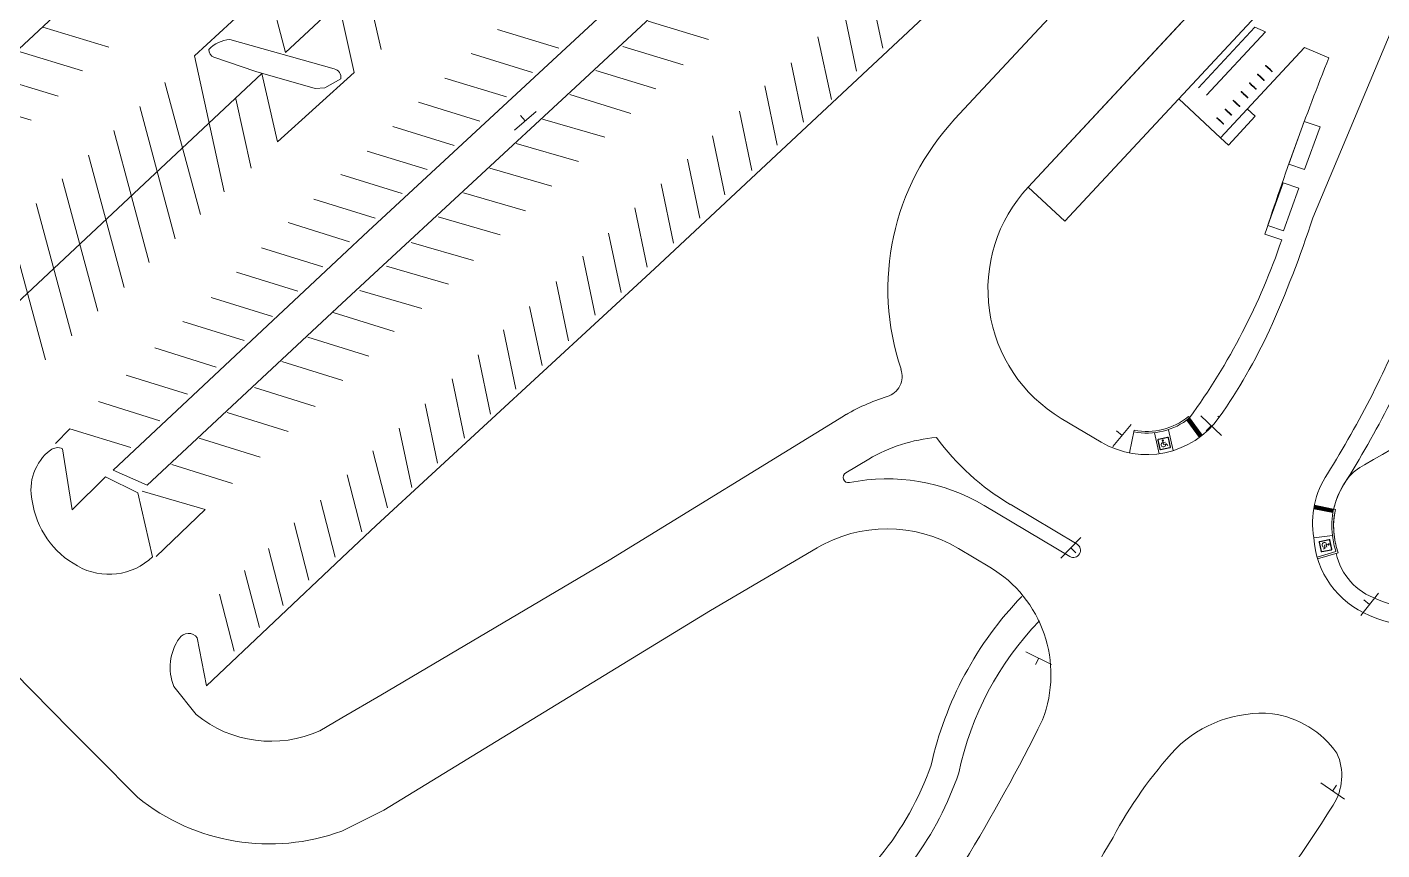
# Model space of a CAD drawing. Header units: feet. Extents: x 6763715 to 6770513, y 1886699 to 1891873.
# Drawn here: x 6765109.6 to 6765488.8, y 1888306.9 to 1888537.2 of the extents above; entities that cross this region are included whole.
import ezdxf

# ---------------------------------------------------------------- set-up
doc = ezdxf.new("R2010")
doc.units = ezdxf.units.FT
doc.header["$LTSCALE"] = 48
doc.header["$MEASUREMENT"] = 0
doc.layers.get('0').update_dxf_attribs({"lineweight": 0})
for name, color, linetype, lineweight in [('C-PKNG-STRP', 3, 'Continuous', 0), ('C-ROAD', 5, 'Continuous', 0), ('L-SITE', 32, 'Continuous', 5), ('L-SITE-WALK', 6, 'Continuous', 0)]:
    doc.layers.add(name, color=color, linetype=linetype, lineweight=lineweight)

# ---------------------------------------------------------------- blocks, each defined once
blk = doc.blocks.new('Campus_Base_Map_NEW$0$S1')
for points in [[(-0.0833, 0), (0.0833, 0)], [(0, 0), (0, -0.0417)]]:
    blk.add_lwpolyline(points)
blk = doc.blocks.new('Campus_Base_Map_NEW$0$Site Plan$0$HANDI')
for p, q in [((0, 0.079), (0, 0)), ((0, 0), (0.062, 0)), ((0.062, 0), (0.094, -0.039))]:
    blk.add_line(p, q)
blk.add_circle((0, 0.094), 0.015)
blk.add_arc((-0.006, -0.006), 0.0541, 90, 0)
blk = doc.blocks.new('Campus_Base_Map_NEW$0$handicap')
at = {"layer": 'C-PKNG-STRP'}
blk.add_line((563729.991, 157499.5), (563730.041, 157499.478), dxfattribs=at)
for points in [[(563729.849, 157499.398), (563730.056, 157499.316, 0.414214), (563730.074, 157499.324), (563730.156, 157499.53, 0.414214), (563730.148, 157499.548), (563729.942, 157499.63, 0.414214), (563729.924, 157499.622), (563729.842, 157499.416, 0.414214)], [(563729.852, 157499.404), (563730.059, 157499.322, 0.414214), (563730.068, 157499.326), (563730.149, 157499.533, 0.414214), (563730.146, 157499.542), (563729.939, 157499.624, 0.414214), (563729.93, 157499.62), (563729.848, 157499.413, 0.414214)]]:
    blk.add_lwpolyline(points, format="xyb", close=True, dxfattribs=at)
at = {"layer": 'C-PKNG-STRP', "rotation": 335.9749199039166}
blk.add_blockref('Campus_Base_Map_NEW$0$Site Plan$0$HANDI', (563729.975, 157499.464), dxfattribs=at)
blk = doc.blocks.new('BIKE RACK_3')
at = {"color": 0, "linetype": 'ByBlock', "lineweight": -2, "ltscale": 0.008}
for p, q in [((0.42, 1.61), (0.39, 1.61)), ((0.39, 1.57), (0.42, 1.57)), ((1.09, 1.61), (1.12, 1.61)), ((1.12, 1.57), (1.09, 1.57))]:
    blk.add_line(p, q, dxfattribs=at)
at = {"color": 0, "linetype": 'ByBlock', "lineweight": -2}
for p, q in [((0.9, 1.61), (0.61, 1.61)), ((0.61, 1.57), (0.9, 1.57))]:
    blk.add_line(p, q, dxfattribs=at)
at = {"color": 0, "linetype": 'ByBlock', "lineweight": -2, "ltscale": 0.008}
for centre, radius, start, end in [((0.39, 1.59), 0.019, 90, 270), ((1.12, 1.59), 0.0191, 270, 90)]:
    blk.add_arc(centre, radius, start, end, dxfattribs=at)
at = {"color": 0, "linetype": 'ByBlock', "lineweight": -2, "ltscale": 20}
for start_param, end_param in [(4.712389, 6.283185), (0, 1.570796)]:
    blk.add_ellipse((0.42, 1.59), major_axis=(-0.0197, 0), ratio=0.965926, start_param=start_param, end_param=end_param, dxfattribs=at)
at = {"color": 0, "linetype": 'ByBlock', "lineweight": -2}
for start_param, end_param in [(0, 1.570796), (4.712389, 6.283185)]:
    blk.add_ellipse((1.09, 1.59), major_axis=(0.0197, 0), ratio=0.965926, start_param=start_param, end_param=end_param, dxfattribs=at)
for points in [[(0.61, 1.61), (0.42, 1.61)], [(0.42, 1.57), (0.61, 1.57)], [(1.09, 1.61), (0.9, 1.61)], [(0.9, 1.57), (1.09, 1.57)]]:
    blk.add_open_spline(points, degree=1, dxfattribs=at)
blk = doc.blocks.new('BIKE RACK_4')
at = {"color": 0, "linetype": 'ByBlock', "lineweight": -2, "ltscale": 0.008}
for p, q in [((0.42, 1.61), (0.39, 1.61)), ((0.39, 1.57), (0.42, 1.57)), ((1.09, 1.61), (1.12, 1.61)), ((1.12, 1.57), (1.09, 1.57))]:
    blk.add_line(p, q, dxfattribs=at)
at = {"color": 0, "linetype": 'ByBlock', "lineweight": -2}
for p, q in [((0.9, 1.61), (0.61, 1.61)), ((0.61, 1.57), (0.9, 1.57))]:
    blk.add_line(p, q, dxfattribs=at)
at = {"color": 0, "linetype": 'ByBlock', "lineweight": -2, "ltscale": 0.008}
for centre, radius, start, end in [((0.39, 1.59), 0.019, 90, 270), ((1.12, 1.59), 0.0191, 270, 90)]:
    blk.add_arc(centre, radius, start, end, dxfattribs=at)
at = {"color": 0, "linetype": 'ByBlock', "lineweight": -2, "ltscale": 20}
for start_param, end_param in [(4.712389, 6.283185), (0, 1.570796)]:
    blk.add_ellipse((0.42, 1.59), major_axis=(-0.0197, 0), ratio=0.965926, start_param=start_param, end_param=end_param, dxfattribs=at)
at = {"color": 0, "linetype": 'ByBlock', "lineweight": -2}
for start_param, end_param in [(0, 1.570796), (4.712389, 6.283185)]:
    blk.add_ellipse((1.09, 1.59), major_axis=(0.0197, 0), ratio=0.965926, start_param=start_param, end_param=end_param, dxfattribs=at)
for points in [[(0.61, 1.61), (0.42, 1.61)], [(0.42, 1.57), (0.61, 1.57)], [(1.09, 1.61), (0.9, 1.61)], [(0.9, 1.57), (1.09, 1.57)]]:
    blk.add_open_spline(points, degree=1, dxfattribs=at)
blk = doc.blocks.new('BIKE RACK_9')
at = {"color": 0, "linetype": 'ByBlock', "lineweight": -2, "ltscale": 0.008}
for p, q in [((0.42, 1.61), (0.39, 1.61)), ((0.39, 1.57), (0.42, 1.57)), ((1.09, 1.61), (1.12, 1.61)), ((1.12, 1.57), (1.09, 1.57))]:
    blk.add_line(p, q, dxfattribs=at)
at = {"color": 0, "linetype": 'ByBlock', "lineweight": -2}
for p, q in [((0.9, 1.61), (0.61, 1.61)), ((0.61, 1.57), (0.9, 1.57))]:
    blk.add_line(p, q, dxfattribs=at)
at = {"color": 0, "linetype": 'ByBlock', "lineweight": -2, "ltscale": 0.008}
for centre, radius, start, end in [((0.39, 1.59), 0.019, 90, 270), ((1.12, 1.59), 0.0191, 270, 90)]:
    blk.add_arc(centre, radius, start, end, dxfattribs=at)
at = {"color": 0, "linetype": 'ByBlock', "lineweight": -2, "ltscale": 20}
for start_param, end_param in [(4.712389, 6.283185), (0, 1.570796)]:
    blk.add_ellipse((0.42, 1.59), major_axis=(-0.0197, 0), ratio=0.965926, start_param=start_param, end_param=end_param, dxfattribs=at)
at = {"color": 0, "linetype": 'ByBlock', "lineweight": -2}
for start_param, end_param in [(0, 1.570796), (4.712389, 6.283185)]:
    blk.add_ellipse((1.09, 1.59), major_axis=(0.0197, 0), ratio=0.965926, start_param=start_param, end_param=end_param, dxfattribs=at)
for points in [[(0.61, 1.61), (0.42, 1.61)], [(0.42, 1.57), (0.61, 1.57)], [(1.09, 1.61), (0.9, 1.61)], [(0.9, 1.57), (1.09, 1.57)]]:
    blk.add_open_spline(points, degree=1, dxfattribs=at)
blk = doc.blocks.new('BIKE RACK_11')
at = {"color": 0, "linetype": 'ByBlock', "lineweight": -2, "ltscale": 0.008}
for p, q in [((0.42, 1.61), (0.39, 1.61)), ((0.39, 1.57), (0.42, 1.57)), ((1.09, 1.61), (1.12, 1.61)), ((1.12, 1.57), (1.09, 1.57))]:
    blk.add_line(p, q, dxfattribs=at)
at = {"color": 0, "linetype": 'ByBlock', "lineweight": -2}
for p, q in [((0.9, 1.61), (0.61, 1.61)), ((0.61, 1.57), (0.9, 1.57))]:
    blk.add_line(p, q, dxfattribs=at)
at = {"color": 0, "linetype": 'ByBlock', "lineweight": -2, "ltscale": 0.008}
for centre, radius, start, end in [((0.39, 1.59), 0.019, 90, 270), ((1.12, 1.59), 0.0191, 270, 90)]:
    blk.add_arc(centre, radius, start, end, dxfattribs=at)
at = {"color": 0, "linetype": 'ByBlock', "lineweight": -2, "ltscale": 20}
for start_param, end_param in [(4.712389, 6.283185), (0, 1.570796)]:
    blk.add_ellipse((0.42, 1.59), major_axis=(-0.0197, 0), ratio=0.965926, start_param=start_param, end_param=end_param, dxfattribs=at)
at = {"color": 0, "linetype": 'ByBlock', "lineweight": -2}
for start_param, end_param in [(0, 1.570796), (4.712389, 6.283185)]:
    blk.add_ellipse((1.09, 1.59), major_axis=(0.0197, 0), ratio=0.965926, start_param=start_param, end_param=end_param, dxfattribs=at)
for points in [[(0.61, 1.61), (0.42, 1.61)], [(0.42, 1.57), (0.61, 1.57)], [(1.09, 1.61), (0.9, 1.61)], [(0.9, 1.57), (1.09, 1.57)]]:
    blk.add_open_spline(points, degree=1, dxfattribs=at)
blk = doc.blocks.new('BIKE RACK_12')
at = {"color": 0, "linetype": 'ByBlock', "lineweight": -2, "ltscale": 0.008}
for p, q in [((0.42, 1.61), (0.39, 1.61)), ((0.39, 1.57), (0.42, 1.57)), ((1.09, 1.61), (1.12, 1.61)), ((1.12, 1.57), (1.09, 1.57))]:
    blk.add_line(p, q, dxfattribs=at)
at = {"color": 0, "linetype": 'ByBlock', "lineweight": -2}
for p, q in [((0.9, 1.61), (0.61, 1.61)), ((0.61, 1.57), (0.9, 1.57))]:
    blk.add_line(p, q, dxfattribs=at)
at = {"color": 0, "linetype": 'ByBlock', "lineweight": -2, "ltscale": 0.008}
for centre, radius, start, end in [((0.39, 1.59), 0.019, 90, 270), ((1.12, 1.59), 0.0191, 270, 90)]:
    blk.add_arc(centre, radius, start, end, dxfattribs=at)
at = {"color": 0, "linetype": 'ByBlock', "lineweight": -2, "ltscale": 20}
for start_param, end_param in [(4.712389, 6.283185), (0, 1.570796)]:
    blk.add_ellipse((0.42, 1.59), major_axis=(-0.0197, 0), ratio=0.965926, start_param=start_param, end_param=end_param, dxfattribs=at)
at = {"color": 0, "linetype": 'ByBlock', "lineweight": -2}
for start_param, end_param in [(0, 1.570796), (4.712389, 6.283185)]:
    blk.add_ellipse((1.09, 1.59), major_axis=(0.0197, 0), ratio=0.965926, start_param=start_param, end_param=end_param, dxfattribs=at)
for points in [[(0.61, 1.61), (0.42, 1.61)], [(0.42, 1.57), (0.61, 1.57)], [(1.09, 1.61), (0.9, 1.61)], [(0.9, 1.57), (1.09, 1.57)]]:
    blk.add_open_spline(points, degree=1, dxfattribs=at)
blk = doc.blocks.new('BIKE RACK_16')
at = {"color": 0, "linetype": 'ByBlock', "lineweight": -2, "ltscale": 0.008}
for p, q in [((0.42, 1.61), (0.39, 1.61)), ((0.39, 1.57), (0.42, 1.57)), ((1.09, 1.61), (1.12, 1.61)), ((1.12, 1.57), (1.09, 1.57))]:
    blk.add_line(p, q, dxfattribs=at)
at = {"color": 0, "linetype": 'ByBlock', "lineweight": -2}
for p, q in [((0.9, 1.61), (0.61, 1.61)), ((0.61, 1.57), (0.9, 1.57))]:
    blk.add_line(p, q, dxfattribs=at)
at = {"color": 0, "linetype": 'ByBlock', "lineweight": -2, "ltscale": 0.008}
for centre, radius, start, end in [((0.39, 1.59), 0.019, 90, 270), ((1.12, 1.59), 0.0191, 270, 90)]:
    blk.add_arc(centre, radius, start, end, dxfattribs=at)
at = {"color": 0, "linetype": 'ByBlock', "lineweight": -2, "ltscale": 20}
for start_param, end_param in [(4.712389, 6.283185), (0, 1.570796)]:
    blk.add_ellipse((0.42, 1.59), major_axis=(-0.0197, 0), ratio=0.965926, start_param=start_param, end_param=end_param, dxfattribs=at)
at = {"color": 0, "linetype": 'ByBlock', "lineweight": -2}
for start_param, end_param in [(0, 1.570796), (4.712389, 6.283185)]:
    blk.add_ellipse((1.09, 1.59), major_axis=(0.0197, 0), ratio=0.965926, start_param=start_param, end_param=end_param, dxfattribs=at)
for points in [[(0.61, 1.61), (0.42, 1.61)], [(0.42, 1.57), (0.61, 1.57)], [(1.09, 1.61), (0.9, 1.61)], [(0.9, 1.57), (1.09, 1.57)]]:
    blk.add_open_spline(points, degree=1, dxfattribs=at)
blk = doc.blocks.new('BIKE RACK_17')
at = {"color": 0, "linetype": 'ByBlock', "lineweight": -2, "ltscale": 0.008}
for p, q in [((0.42, 1.61), (0.39, 1.61)), ((0.39, 1.57), (0.42, 1.57)), ((1.09, 1.61), (1.12, 1.61)), ((1.12, 1.57), (1.09, 1.57))]:
    blk.add_line(p, q, dxfattribs=at)
at = {"color": 0, "linetype": 'ByBlock', "lineweight": -2}
for p, q in [((0.9, 1.61), (0.61, 1.61)), ((0.61, 1.57), (0.9, 1.57))]:
    blk.add_line(p, q, dxfattribs=at)
at = {"color": 0, "linetype": 'ByBlock', "lineweight": -2, "ltscale": 0.008}
for centre, radius, start, end in [((0.39, 1.59), 0.019, 90, 270), ((1.12, 1.59), 0.0191, 270, 90)]:
    blk.add_arc(centre, radius, start, end, dxfattribs=at)
at = {"color": 0, "linetype": 'ByBlock', "lineweight": -2, "ltscale": 20}
for start_param, end_param in [(4.712389, 6.283185), (0, 1.570796)]:
    blk.add_ellipse((0.42, 1.59), major_axis=(-0.0197, 0), ratio=0.965926, start_param=start_param, end_param=end_param, dxfattribs=at)
at = {"color": 0, "linetype": 'ByBlock', "lineweight": -2}
for start_param, end_param in [(0, 1.570796), (4.712389, 6.283185)]:
    blk.add_ellipse((1.09, 1.59), major_axis=(0.0197, 0), ratio=0.965926, start_param=start_param, end_param=end_param, dxfattribs=at)
for points in [[(0.61, 1.61), (0.42, 1.61)], [(0.42, 1.57), (0.61, 1.57)], [(1.09, 1.61), (0.9, 1.61)], [(0.9, 1.57), (1.09, 1.57)]]:
    blk.add_open_spline(points, degree=1, dxfattribs=at)

msp = doc.modelspace()

# ---------------------------------------------------------------- linework, layer by layer
at = {"layer": 'C-PKNG-STRP'}
for points in [[(6765164.76, 1888491.08), (6765156.38, 1888529.17), (6765177.15, 1888548.28), (6765181.85, 1888530.05), (6765197.68, 1888544.79), (6765269.22, 1888611.35)], [(6765199.81, 1888569.53), (6765208.66, 1888530.91)], [(6765076.36, 1888453.08), (6765089.9, 1888467.02), (6765094.57, 1888448.67), (6765175.25, 1888524.16), (6765179.67, 1888505.05), (6765201.13, 1888524.44), (6765192.38, 1888563.66)], [(6765349.05, 1888531.3), (6765345.58, 1888547.87)], [(6765283.44, 1888538.87), (6765300.28, 1888533.67)], [(6765341.7, 1888524.82), (6765338.24, 1888541.39)], [(6765113.97, 1888537.17), (6765132.42, 1888531.59)], [(6765258.43, 1888531.27), (6765241.23, 1888536.55)], [(6765334.72, 1888516.95), (6765330.91, 1888534.43)], [(6765106.65, 1888530.56), (6765125.09, 1888524.98)], [(6765276.34, 1888531.79), (6765293.18, 1888526.58)], [(6765251.01, 1888524.52), (6765233.81, 1888529.8)], [(6765326.89, 1888510.58), (6765323.42, 1888527.15)], [(6765099.76, 1888523.47), (6765118.21, 1888517.89)], [(6765243.72, 1888517.65), (6765226.52, 1888522.93)], [(6765268.74, 1888525.08), (6765285.58, 1888519.87)], [(6765158.09, 1888484.7), (6765148.14, 1888521.71)], [(6765319.5, 1888504.15), (6765316.04, 1888520.72)], [(6765092.22, 1888516.73), (6765110.67, 1888511.14)], [(6765151.02, 1888477.96), (6765141.08, 1888514.97)], [(6765167.98, 1888517.15), (6765172.26, 1888497.74)], [(6765236.3, 1888510.9), (6765219.1, 1888516.18)], [(6765261.49, 1888518.34), (6765278.56, 1888513.01)], [(6765253.86, 1888511.45), (6765271.22, 1888506.4)], [(6765312.4, 1888497.06), (6765308.94, 1888513.63)], [(6765143.74, 1888471.26), (6765133.8, 1888508.27)], [(6765229.1, 1888504.08), (6765211.91, 1888509.35)], [(6765246.49, 1888504.62), (6765263.85, 1888499.57)], [(6765304.85, 1888490.22), (6765301.39, 1888506.79)], [(6765136.68, 1888464.35), (6765126.74, 1888501.36)], [(6765221.51, 1888497.32), (6765204.71, 1888502.44)], [(6765297.87, 1888483.67), (6765294.4, 1888500.24)], [(6765239.07, 1888497.7), (6765256.44, 1888492.65)], [(6765129.31, 1888457.69), (6765119.37, 1888494.7)], [(6765214.52, 1888490.61), (6765197.34, 1888495.95)], [(6765214.52, 1888490.61), (6765197.34, 1888495.95)], [(6765290.45, 1888476.74), (6765286.99, 1888493.32)], [(6765207.02, 1888483.73), (6765189.85, 1888489.07)], [(6765231.66, 1888490.82), (6765249.02, 1888485.77)], [(6765122.07, 1888450.82), (6765112.13, 1888487.83)], [(6765283.16, 1888470), (6765279.7, 1888486.57)], [(6765114.66, 1888444.03), (6765104.72, 1888481.04)], [(6765199.82, 1888477.12), (6765182.65, 1888482.46)], [(6765224.63, 1888484.13), (6765242, 1888479.08)], [(6765275.8, 1888462.95), (6765272.33, 1888479.52)], [(6765192.33, 1888470.07), (6765175.16, 1888475.41)], [(6765217.09, 1888476.94), (6765234.46, 1888471.89)], [(6765210.16, 1888470.26), (6765227.52, 1888465.21)], [(6765268.59, 1888456.52), (6765265.12, 1888473.09)], [(6765185.31, 1888463.24), (6765168.14, 1888468.59)], [(6765261.09, 1888449.42), (6765257.63, 1888465.99)], [(6765202.69, 1888463.51), (6765220.06, 1888458.46)], [(6765178.26, 1888456.15), (6765161.08, 1888461.5)], [(6765253.68, 1888442.45), (6765250.21, 1888459.03)], [(6765170.32, 1888449.49), (6765153.14, 1888454.83)], [(6765195.27, 1888457.33), (6765212.31, 1888452.03)], [(6765246.34, 1888435.89), (6765242.87, 1888452.46)], [(6765162.52, 1888442.04), (6765145.35, 1888447.38)], [(6765188.17, 1888450.42), (6765205.21, 1888445.11)], [(6765180.89, 1888443.59), (6765197.93, 1888438.28)], [(6765239.24, 1888428.85), (6765235.77, 1888445.42)], [(6765154.42, 1888434.45), (6765137.25, 1888439.79)], [(6765173.18, 1888436.36), (6765190.22, 1888431.05)], [(6765197.68, 1888438.36), (6765197.93, 1888438.28)], [(6765231.99, 1888422.15), (6765228.53, 1888438.72)], [(6765146.67, 1888427.04), (6765129.5, 1888432.38)], [(6765224.41, 1888415.18), (6765220.94, 1888431.75)], [(6765165.55, 1888429.35), (6765182.59, 1888424.04)], [(6765138.62, 1888419.5), (6765121.53, 1888424.75), (6765117.53, 1888420.61)], [(6765217.21, 1888408.35), (6765213.74, 1888424.92)], [(6765157.71, 1888422.11), (6765174.75, 1888416.81)], [(6765210.43, 1888402.64), (6765206.29, 1888418.59)], [(6765150.04, 1888414.75), (6765167.08, 1888409.45)], [(6765203.24, 1888395.94), (6765199.1, 1888411.9)], [(6765145.64, 1888389.05), (6765159.42, 1888402.22), (6765141.77, 1888407.29)], [(6765195.78, 1888388.85), (6765191.65, 1888404.8)], [(6765188.45, 1888382.45), (6765184.32, 1888398.41)], [(6765181.22, 1888375.27), (6765177.09, 1888391.23)], [(6765174.59, 1888369.16), (6765170.45, 1888385.11)], [(6765167.52, 1888362.55), (6765163.39, 1888378.51)]]:
    msp.add_lwpolyline(points, dxfattribs=at)
at = {"layer": 'C-ROAD', "lineweight": 0}
for p, q in [((6765431.94, 1888578.82), (6765369.26, 1888511.47)), ((6765442.85, 1888428.26), (6765443.26, 1888427.98)), ((6765345.14, 1888416.26), (6765338.71, 1888412.47)), ((6765401.39, 1888389.04), (6765377.41, 1888403.31)), ((6765403.44, 1888392.48), (6765384.7, 1888403.63)), ((6765379.02, 1888386.06), (6765370.25, 1888391.28))]:
    msp.add_line(p, q, dxfattribs=at)
at = {"layer": 'C-ROAD'}
for points in [[(6765197.68, 1888312.19, -0.26377), (6765140.44, 1888321.65), (6765128.79, 1888333.41), (6765121.65, 1888340.64), (6765084.52, 1888378.16, -0.022029), (6764955.39, 1888527.79, -0.026019), (6764824.75, 1888712.56, -0.019745), (6764728.14, 1888880.73, -0.022677), (6764643.54, 1889065.35), (6764621.03, 1889120.05), (6764611.31, 1889144.01, -0.186308), (6764612.37, 1889202.62, -0.212717), (6764667.5, 1889250.02), (6764724.99, 1889273.33, 0.331558)], [(6764507.05, 1889254.53), (6764534.1, 1889188.53), (6764560.35, 1889123.18, -0.002051), (6764611.36, 1888998.08, 0.016508), (6764681.43, 1888850.21, 0.013173), (6764768.3, 1888698.12, 0.013237), (6764854.71, 1888569.05, 0.017263), (6764954.83, 1888440.63, 0.01679), (6765069.81, 1888313.69, 0.019479), (6765168.07, 1888217.95), (6765197.68, 1888192.3), (6765222.02, 1888171.22, 0.35663), (6765251.64, 1888173.01), (6765258.89, 1888179.1, 0.060275), (6765346.27, 1888265.85, 0.04672), (6765393.75, 1888343.3, 0.04672)], [(6765339.49, 1888429.07, 0.006523), (6765338.03, 1888428.32), (6765272.44, 1888388.02), (6765208.56, 1888350.26), (6765197.68, 1888343.88), (6765191.48, 1888340.25, -0.28458), (6765156.84, 1888344.8), (6765150.62, 1888352.66, -0.25048), (6765152.17, 1888366.18, -0.507227), (6765157.16, 1888366.31), (6765159.77, 1888352.87), (6765197.68, 1888388.69), (6765207.26, 1888397.74), (6765285.21, 1888469.51), (6765395.95, 1888573.05), (6765454.02, 1888627.24), (6765509.68, 1888678.95), (6765507.44, 1888693.28, -0.240817), (6765511.9, 1888705.03), (6765521.5, 1888712.51, -0.192996), (6765533.96, 1888711.42), (6765550.65, 1888699.42)], [(6765580.15, 1888498.02, 0.019), (6765570.01, 1888483.21, 0.052324), (6765549.67, 1888450.31, 0.028075), (6765538.11, 1888420.32), (6765533.7, 1888408.4), (6765528.92, 1888396.99), (6765522.33, 1888386.75), (6765516.34, 1888378.08, -0.324753), (6765485.35, 1888372.55, -0.290372), (6765469.72, 1888394.27, -0.190994), (6765473.52, 1888412.16, 0.045367), (6765496.62, 1888457.67, 0.010452), (6765507.69, 1888488.96, -0.002695), (6765527.27, 1888539.19, -0.013976), (6765554.29, 1888595.77, -0.031891), (6765578.61, 1888637.1, -0.293056), (6765626.95, 1888650.13, -0.268858), (6765660.63, 1888616.6, -0.248785), (6765648.29, 1888568.26, -0.070715), (6765620.95, 1888541.14, 0.049432), (6765592.67, 1888515.62, 0.015291), (6765582.74, 1888501.77)], [(6765399.02, 1888427.69), (6765410.16, 1888421.06, 0.389398), (6765443.26, 1888427.98, 0.041331), (6765457.32, 1888452.33, 0.02699), (6765469.44, 1888483.82), (6765519.25, 1888602.61)], [(6765280.81, 1888143.34), (6765288.04, 1888150.51, 0.038361), (6765344.96, 1888202.41, 0.03627), (6765382.52, 1888246.73, 0.042897), (6765396.55, 1888274.03, -0.054404), (6765413.51, 1888310.41, -0.062236), (6765431.07, 1888335.24, -0.21954), (6765458.11, 1888345.03, -0.206419), (6765476.18, 1888333.97, -0.255296), (6765475.12, 1888319.44, -0.035418), (6765436.75, 1888267.29, -0.038437), (6765396.81, 1888224.43, -0.01197), (6765345.77, 1888179.13), (6765320.17, 1888157.28), (6765291.54, 1888132.93, -0.692696), (6765280.81, 1888143.34)]]:
    msp.add_lwpolyline(points, format="xyb", dxfattribs=at)
for points in [[(6765197.68, 1888473.18), (6765205, 1888480.03), (6765316.96, 1888583.84), (6765436.01, 1888694.87), (6765472.55, 1888729.5), (6765457.67, 1888734.07, -0.76015), (6765457.75, 1888736.85), (6765467.32, 1888745.08, -0.23767), (6765480.58, 1888746.31), (6765499.54, 1888733.74, -0.355849), (6765501.72, 1888723.42), (6765499.73, 1888719.96, -0.394716), (6765496.64, 1888719.01), (6765478.25, 1888722), (6765410.07, 1888657.05), (6765263.01, 1888520.33), (6765205.36, 1888466.99), (6765197.68, 1888459.83), (6765143.14, 1888408.98), (6765133.6, 1888413.23)], [(6765197.68, 1888628.56), (6765224.29, 1888653.3), (6765275.69, 1888700.98, -1.124465), (6765281.89, 1888694.02), (6765224.25, 1888640.18), (6765197.68, 1888615.4), (6765066.88, 1888493.37), (6765057.38, 1888498.11)], [(6765173.62, 1888524.78), (6765161.86, 1888528.74, -0.347336), (6765160.42, 1888530.94, -0.187431), (6765166.28, 1888533.72), (6765195.51, 1888525.52, -0.364382), (6765197.4, 1888522.75), (6765192.89, 1888520.22), (6765190.22, 1888520.04)], [(6765140.55, 1888406.87), (6765144.68, 1888388.95, -0.333574), (6765123.7, 1888386.39, -0.238164), (6765110.98, 1888404.64, -0.293645), (6765116.07, 1888418.79, -0.273615), (6765119.48, 1888419.2), (6765122.19, 1888402.12), (6765131.53, 1888411.31)]]:
    msp.add_lwpolyline(points, format="xyb", close=True, dxfattribs=at)
for points in [[(6765524.71, 1888637.39), (6765389.76, 1888492.4)], [(6765330.67, 1888391.46), (6765300.82, 1888373.94), (6765209.45, 1888318.04), (6765197.68, 1888312.19)]]:
    msp.add_lwpolyline(points, dxfattribs=at)
at = {"layer": 'C-ROAD', "extrusion": (0, 0, -1)}
msp.add_lwpolyline([(-6765399.02, 1888427.69, 0.477996), (-6765389.76, 1888492.4)], format="xyb", dxfattribs=at)
at = {"layer": 'C-ROAD', "lineweight": 0, "extrusion": (0, 0, -1)}
for centre, radius, start, end in [((-6765420.5, 1888463.78), 70, 341.3689, 42.946), ((-6765348.48, 1888439.5), 6, 161.3689, 252.5346), ((-6765367.99, 1888377.5), 59, 59.4789, 72.5346), ((-6765367.99, 1888377.5), 45, 59.4789, 85.0311), ((-6765420.5, 1888463.78), 70, 300.7556, 323.6882), ((-6765339.47, 1888411.18), 1.5, 258.5312, 59.4789), ((-6765361.13, 1888355.98), 35, 120.7556, 201.2478)]:
    msp.add_arc(centre, radius, start, end, dxfattribs=at)
at = {"layer": 'C-ROAD', "lineweight": 0}
for centre, radius, start, end in [((6765350.3, 1888357.77), 53, 59.2444, 101.4688), ((6765350.3, 1888357.77), 39, 59.2444, 120.6048), ((6765402.41, 1888390.76), 2, 239.2444, 59.2444)]:
    msp.add_arc(centre, radius, start, end, dxfattribs=at)
at = {"layer": 'L-SITE', "flags": 128}
for points in [[(6765467.13, 1888497.31), (6765462.74, 1888498.81), (6765467.06, 1888510.78), (6765471.45, 1888509.28)], [(6765461.23, 1888480.14), (6765456.84, 1888481.64), (6765461.16, 1888493.61), (6765465.55, 1888492.11)]]:
    msp.add_lwpolyline(points, close=True, dxfattribs=at)
at = {"layer": 'L-SITE'}
msp.add_lwpolyline([(6765476, 1888389.89, -0.000852), (6765476.56, 1888390.05, -0.138463), (6765475.75, 1888402.19, -0.000325), (6765475.26, 1888402.3, -0.094358), (6765479.14, 1888410.79, -0.113458), (6765483.92, 1888414.7, -0.036593), (6765525.58, 1888435.33, -0.497846), (6765533.06, 1888429.5, -0.108721), (6765532.18, 1888418.7), (6765529.05, 1888410.24), (6765524.47, 1888399.33), (6765518.17, 1888389.53), (6765512.47, 1888381.27, -0.322081), (6765487.38, 1888377.12, -0.263893), (6765476, 1888389.89)], format="xyb", dxfattribs=at)
at = {"layer": 'L-SITE-WALK', "lineweight": 0}
for p, q in [((6765437.45, 1888520.15), (6765453.24, 1888537.12)), ((6765439.64, 1888518.11), (6765456.2, 1888535.9)), ((6765456.2, 1888535.9), (6765453.24, 1888537.12)), ((6765443.61, 1888506.22), (6765467.07, 1888531.43)), ((6765473.94, 1888528.6), (6765467.07, 1888531.43)), ((6765431.9, 1888517.13), (6765443.61, 1888506.22)), ((6765445.8, 1888504.18), (6765453.3, 1888512.23)), ((6765451.1, 1888514.28), (6765453.3, 1888512.23)), ((6765443.61, 1888506.22), (6765445.8, 1888504.18)), ((6765460.73, 1888477.62), (6765456.02, 1888479.24)), ((6765438.47, 1888422.95), (6765434.64, 1888428.21)), ((6765418.17, 1888418), (6765419.43, 1888424.38)), ((6765430.32, 1888418.65), (6765429.02, 1888424.51)), ((6765437.68, 1888422.34), (6765434.15, 1888427.19)), ((6765437.88, 1888422.49), (6765434.35, 1888427.34)), ((6765438.08, 1888422.64), (6765434.55, 1888427.49)), ((6765438.28, 1888422.79), (6765434.74, 1888427.65)), ((6765426.41, 1888417.78), (6765425.11, 1888423.64)), ((6765475.06, 1888401.32), (6765469.69, 1888402.4)), ((6765475.1, 1888401.49), (6765469.71, 1888402.57)), ((6765475.13, 1888401.65), (6765469.74, 1888402.73)), ((6765475.16, 1888401.81), (6765469.77, 1888402.9)), ((6765475.19, 1888401.98), (6765469.8, 1888403.06)), ((6765475.23, 1888402.14), (6765469.84, 1888403.22)), ((6765475.26, 1888402.3), (6765469.87, 1888403.39)), ((6765475.26, 1888402.3), (6765475.75, 1888402.19)), ((6765469.72, 1888394.27), (6765474.93, 1888394.95))]:
    msp.add_line(p, q, dxfattribs=at)
msp.add_lwpolyline([(6765389.76, 1888492.4), (6765400, 1888482.86), (6765496.75, 1888586.8), (6765486.5, 1888596.34), (6765389.76, 1888492.4)], dxfattribs=at)
for points in [[(6765470.63, 1888388.88), (6765475.92, 1888390.39, -0.049558), (6765474.94, 1888394.86, -0.178539), (6765478.13, 1888409.17, 0.045478), (6765501.75, 1888455.68, 0.003058), (6765516.22, 1888495.73, -0.102847), (6765529.91, 1888516.01)], [(6765470.77, 1888388.4), (6765476.56, 1888390.05, -0.05535), (6765475.44, 1888394.93, -0.088622), (6765475.75, 1888402.19, -0.088622)], [(6765387.99, 1888377.81, 0.139169), (6765362.61, 1888330.59, -0.16974), (6765326.49, 1888285.81, 0.01402), (6765322.34, 1888282.18, 0.156305), (6765317.34, 1888269.24, -0.073256), (6765314.38, 1888254.98, -0.182928), (6765301.54, 1888240.14), (6765283.87, 1888230.1)], [(6765287.15, 1888222.76), (6765300.76, 1888230.62), (6765305.35, 1888233.1, 0.182928), (6765321.89, 1888252.23, 0.073256), (6765325.33, 1888268.77, -0.22737), (6765329.71, 1888278.05), (6765332.46, 1888280.36, -0.018313), (6765338.27, 1888284.63, 0.153363), (6765370.34, 1888328.48, -0.14217), (6765392.9, 1888370.98)]]:
    msp.add_lwpolyline(points, format="xyb", dxfattribs=at)
at = {"layer": 'L-SITE-WALK', "lineweight": 0, "extrusion": (0, 0, -1)}
msp.add_arc((-6766238.24, 1888223.31), 823.02, 18.11748, 21.77375, dxfattribs=at)
at = {"layer": 'L-SITE-WALK', "lineweight": 0}
for centre, radius, start, end in [((6765282.64, 1888538.23), 188.12, 324.0569, 341.2075), ((6765422.95, 1888442.54), 19, 259.0157, 309.1231), ((6765422.95, 1888442.54), 18.5, 259.0157, 309.2059)]:
    msp.add_arc(centre, radius, start, end, dxfattribs=at)

# ---------------------------------------------------------------- block references
at = {"layer": 'C-PKNG-STRP'}
for name, p, xscale, yscale, zscale, rotation in [('Campus_Base_Map_NEW$0$S1', (6765248.99, 1888510.97), 48.00000000000002, 48.00000000000002, 48.00000000000002, 221.0726725604676), ('Campus_Base_Map_NEW$0$S1', (6765441, 1888425.61), 47.99999999999997, 47.99999999999997, 47.99999999999997, 316.5685957018601), ('Campus_Base_Map_NEW$0$S1', (6765416.05, 1888422.91), 47.99999999999999, 47.99999999999999, 47.99999999999999, 229.8857615141349), ('Campus_Base_Map_NEW$0$handicap', (2207053.45, -3455293.12), 12, 12, 12, 33.92493123743386), ('Campus_Base_Map_NEW$0$S1', (6765401.7, 1888391.46), 48, 48, 48, 45.65467664869172), ('Campus_Base_Map_NEW$0$handicap', (1489145.04, 6524599.24), 11.99999999999998, 11.99999999999998, 11.99999999999998, 303.0851205728075), ('Campus_Base_Map_NEW$0$S1', (6765485.33, 1888375.63), 47.99999999999994, 47.99999999999994, 47.99999999999994, 232.0710410871301), ('Campus_Base_Map_NEW$0$S1', (6765392.72, 1888360.59), 48, 48, 48, 333.4712188523275), ('Campus_Base_Map_NEW$0$S1', (6765474.98, 1888323.4), 47.99999999999999, 47.99999999999999, 47.99999999999999, 145.697326704825)]:
    msp.add_blockref(name, p, dxfattribs=dict(at, xscale=xscale, yscale=yscale, zscale=zscale, rotation=rotation))
at = {"layer": 'L-SITE-WALK', "xscale": 3.28083989520132, "yscale": 3.28083989520132, "zscale": 3.28083989520132, "rotation": 317.0530543118852}
for name, p in [('BIKE RACK_3', (6765451.79, 1888523.45)), ('BIKE RACK_4', (6765449.52, 1888521.01)), ('BIKE RACK_17', (6765444.98, 1888516.13)), ('BIKE RACK_16', (6765447.25, 1888518.57)), ('BIKE RACK_11', (6765442.71, 1888513.69)), ('BIKE RACK_9', (6765438.16, 1888508.81)), ('BIKE RACK_12', (6765440.43, 1888511.25))]:
    msp.add_blockref(name, p, dxfattribs=at)

doc.saveas('drawing.dxf')
